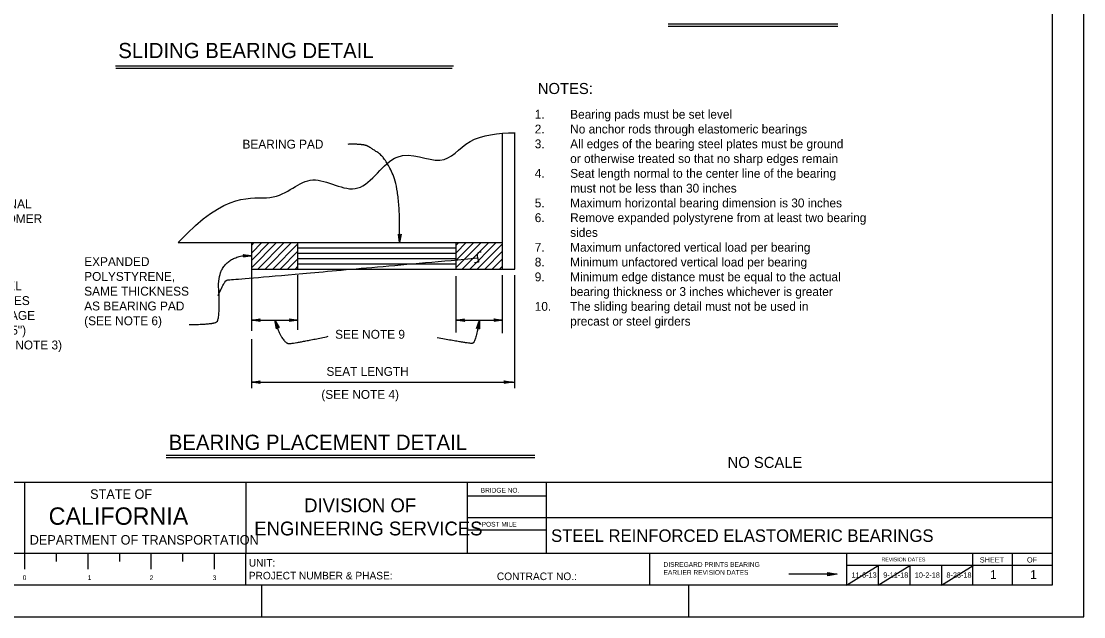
# Model space of a CAD drawing. Extents: x 0 to 2.83, y 0 to 1.83.
# Drawn here: x 1.433 to 2.833, y 0 to 0.785 of the extents above; entities that cross this region are included whole.
import ezdxf

# ---------------------------------------------------------------- set-up
doc = ezdxf.new("R2010")
doc.units = 0
for name, color, linetype in [('14 Ramp Anno', 7, 'Continuous'), ('210 Border', 7, 'Continuous'), ('212 Leaders and Dim Lines', 7, 'Continuous'), ('214 Text and Titles', 7, 'Continuous'), ('220 Structural Steel', 7, 'Continuous'), ('str_Border-Plot-Shape-A', 7, 'Continuous'), ('str_Text-A', 7, 'Continuous')]:
    doc.layers.add(name, color=color, linetype=linetype)

# ---------------------------------------------------------------- blocks, each defined once
blk = doc.blocks.new('TERMA2')
at = {"layer": '210 Border'}
for p, q in [((-0.0104, 0.0009), (-0.0109, 0.0018)), ((-0.0109, 0.0018), (0, 0)), ((0, 0), (-0.0109, -0.0018)), ((-0.0107, 0.0014), (0, 0)), ((0, 0), (-0.0107, -0.0014)), ((0, 0), (-0.0104, 0.0009)), ((-0.0104, 0.0009), (-0.0098, 0)), ((-0.0104, -0.0009), (0, 0)), ((-0.0098, 0), (-0.0104, -0.0009)), ((0, 0), (-0.0101, 0.0005)), ((-0.0101, -0.0005), (0, 0)), ((-0.0098, 0), (0, 0)), ((-0.0104, -0.0009), (-0.0109, -0.0018))]:
    blk.add_line(p, q, dxfattribs=at)

msp = doc.modelspace()

# ---------------------------------------------------------------- linework, layer by layer
at = {"layer": '14 Ramp Anno'}
for p, q in [((2.2855, 0.7815), (2.5094, 0.7815)), ((2.2855, 0.7782), (2.5094, 0.7782)), ((1.5574, 0.726), (2.0027, 0.726)), ((1.5577, 0.7228), (2.0011, 0.7228)), ((1.624, 0.213), (2.1101, 0.213)), ((1.624, 0.2097), (2.1101, 0.2097))]:
    msp.add_line(p, q, dxfattribs=at)
at = {"layer": '212 Leaders and Dim Lines'}
for p, q in [((1.9311, 0.5035), (1.9302, 0.5041)), ((1.9318, 0.4931), (1.9302, 0.5041)), ((1.9311, 0.5035), (1.9302, 0.5041)), ((1.9318, 0.4931), (1.9302, 0.5041)), ((1.9318, 0.4931), (1.9306, 0.5038)), ((1.9318, 0.4931), (1.9306, 0.5038)), ((1.9311, 0.5035), (1.9318, 0.4931)), ((1.932, 0.5029), (1.9311, 0.5035)), ((1.9311, 0.5035), (1.9318, 0.4931)), ((1.932, 0.5029), (1.9311, 0.5035)), ((1.9315, 0.5032), (1.9318, 0.4931)), ((1.9315, 0.5032), (1.9318, 0.4931)), ((1.9338, 0.504), (1.9318, 0.4931)), ((1.9338, 0.504), (1.9318, 0.4931)), ((1.9334, 0.5037), (1.9318, 0.4931)), ((1.9334, 0.5037), (1.9318, 0.4931)), ((1.9318, 0.4931), (1.9329, 0.5035)), ((1.9318, 0.4931), (1.9329, 0.5035)), ((1.9318, 0.4931), (1.9324, 0.5032)), ((1.9318, 0.4931), (1.9324, 0.5032)), ((1.932, 0.5029), (1.9318, 0.4931)), ((1.932, 0.5029), (1.9318, 0.4931)), ((1.9329, 0.5035), (1.932, 0.5029)), ((1.9329, 0.5035), (1.932, 0.5029)), ((1.9329, 0.5035), (1.9338, 0.504)), ((1.9329, 0.5035), (1.9338, 0.504)), ((1.7978, 0.3782), (1.7978, 0.4502)), ((2.0065, 0.3745), (2.0065, 0.4489)), ((2.0673, 0.3739), (2.0673, 0.4502)), ((2.0835, 0.3011), (2.0835, 0.4502)), ((1.7369, 0.391), (1.7479, 0.3928)), ((1.7369, 0.391), (1.7479, 0.3928)), ((1.7369, 0.391), (1.7476, 0.3924)), ((1.7369, 0.391), (1.7476, 0.3924)), ((1.7473, 0.3919), (1.7479, 0.3928)), ((1.7473, 0.3919), (1.7479, 0.3928)), ((1.7874, 0.3919), (1.7868, 0.3928)), ((1.7868, 0.3928), (1.7978, 0.391)), ((1.7871, 0.3924), (1.7978, 0.391)), ((2.0065, 0.391), (2.0174, 0.3928)), ((2.0065, 0.391), (2.0174, 0.3928)), ((2.0065, 0.391), (2.0171, 0.3924)), ((2.0065, 0.391), (2.0171, 0.3924)), ((2.0169, 0.3919), (2.0174, 0.3928)), ((2.0169, 0.3919), (2.0174, 0.3928)), ((2.0569, 0.3919), (2.0564, 0.3928)), ((2.0564, 0.3928), (2.0673, 0.391)), ((2.0569, 0.3919), (2.0564, 0.3928)), ((2.0564, 0.3928), (2.0673, 0.391)), ((2.0567, 0.3924), (2.0673, 0.391)), ((2.0567, 0.3924), (2.0673, 0.391)), ((1.7473, 0.3919), (1.7369, 0.391)), ((1.7473, 0.3919), (1.7369, 0.391)), ((1.747, 0.3915), (1.7369, 0.391)), ((1.747, 0.3915), (1.7369, 0.391)), ((1.7369, 0.391), (1.7978, 0.391)), ((1.7467, 0.391), (1.7369, 0.391)), ((1.7479, 0.3892), (1.7369, 0.391)), ((1.7369, 0.391), (1.7473, 0.3901)), ((1.7476, 0.3896), (1.7369, 0.391)), ((1.7369, 0.391), (1.747, 0.3905)), ((1.7467, 0.391), (1.7369, 0.391)), ((1.7479, 0.3892), (1.7369, 0.391)), ((1.7369, 0.391), (1.7473, 0.3901)), ((1.7476, 0.3896), (1.7369, 0.391)), ((1.7369, 0.391), (1.747, 0.3905)), ((1.7467, 0.391), (1.7473, 0.3919)), ((1.7467, 0.391), (1.7473, 0.3919)), ((1.7473, 0.3901), (1.7467, 0.391)), ((1.7473, 0.3901), (1.7467, 0.391)), ((1.7473, 0.3901), (1.7479, 0.3892)), ((1.7473, 0.3901), (1.7479, 0.3892)), ((1.7711, 0.3814), (1.7673, 0.391)), ((1.7697, 0.3796), (1.7673, 0.391)), ((1.7673, 0.391), (1.7733, 0.381)), ((1.7722, 0.3812), (1.7673, 0.391)), ((1.7673, 0.391), (1.7704, 0.3805)), ((1.7701, 0.3801), (1.7673, 0.391)), ((1.7673, 0.391), (1.7708, 0.381)), ((1.7717, 0.3813), (1.7673, 0.391)), ((1.7673, 0.391), (1.7728, 0.3811)), ((1.7704, 0.3805), (1.7697, 0.3796)), ((1.7704, 0.3805), (1.7711, 0.3814)), ((1.7711, 0.3814), (1.7722, 0.3812)), ((1.7722, 0.3812), (1.7733, 0.381)), ((1.7978, 0.391), (1.7868, 0.3892)), ((1.7874, 0.3901), (1.7868, 0.3892)), ((1.7978, 0.391), (1.7871, 0.3896)), ((1.7978, 0.391), (1.7874, 0.3919)), ((1.7874, 0.3919), (1.7879, 0.391)), ((1.7874, 0.3901), (1.7978, 0.391)), ((1.7879, 0.391), (1.7874, 0.3901)), ((1.7978, 0.391), (1.7877, 0.3914)), ((1.7877, 0.3905), (1.7978, 0.391)), ((1.7879, 0.391), (1.7978, 0.391)), ((2.0169, 0.3919), (2.0065, 0.391)), ((2.0169, 0.3919), (2.0065, 0.391)), ((2.0166, 0.3915), (2.0065, 0.391)), ((2.0166, 0.3915), (2.0065, 0.391)), ((2.0065, 0.391), (2.0673, 0.391)), ((2.0163, 0.391), (2.0065, 0.391)), ((2.0174, 0.3892), (2.0065, 0.391)), ((2.0065, 0.391), (2.0169, 0.3901)), ((2.0171, 0.3896), (2.0065, 0.391)), ((2.0065, 0.391), (2.0166, 0.3905)), ((2.0163, 0.391), (2.0065, 0.391)), ((2.0174, 0.3892), (2.0065, 0.391)), ((2.0065, 0.391), (2.0169, 0.3901)), ((2.0171, 0.3896), (2.0065, 0.391)), ((2.0065, 0.391), (2.0166, 0.3905)), ((2.0163, 0.391), (2.0169, 0.3919)), ((2.0163, 0.391), (2.0169, 0.3919)), ((2.0169, 0.3901), (2.0163, 0.391)), ((2.0169, 0.3901), (2.0163, 0.391)), ((2.0169, 0.3901), (2.0174, 0.3892)), ((2.0169, 0.3901), (2.0174, 0.3892)), ((2.0333, 0.3799), (2.0369, 0.391)), ((2.0343, 0.3804), (2.0333, 0.3799)), ((2.0338, 0.3802), (2.0369, 0.391)), ((2.0369, 0.391), (2.0343, 0.3804)), ((2.0343, 0.3804), (2.0353, 0.3808)), ((2.0369, 0.391), (2.0348, 0.3806)), ((2.0353, 0.3808), (2.0369, 0.391)), ((2.0353, 0.3808), (2.0362, 0.3801)), ((2.0358, 0.3804), (2.0369, 0.391)), ((2.0362, 0.3801), (2.0369, 0.391)), ((2.0362, 0.3801), (2.037, 0.3793)), ((2.0369, 0.391), (2.0366, 0.3797)), ((2.0369, 0.391), (2.037, 0.3793)), ((2.0673, 0.391), (2.0564, 0.3892)), ((2.0673, 0.391), (2.0564, 0.3892)), ((2.0569, 0.3901), (2.0564, 0.3892)), ((2.0569, 0.3901), (2.0564, 0.3892)), ((2.0673, 0.391), (2.0567, 0.3896)), ((2.0673, 0.391), (2.0567, 0.3896)), ((2.0673, 0.391), (2.0569, 0.3919)), ((2.0569, 0.3919), (2.0575, 0.391)), ((2.0673, 0.391), (2.0569, 0.3919)), ((2.0569, 0.3919), (2.0575, 0.391)), ((2.0569, 0.3901), (2.0673, 0.391)), ((2.0575, 0.391), (2.0569, 0.3901)), ((2.0569, 0.3901), (2.0673, 0.391)), ((2.0575, 0.391), (2.0569, 0.3901)), ((2.0673, 0.391), (2.0572, 0.3914)), ((2.0673, 0.391), (2.0572, 0.3914)), ((2.0572, 0.3905), (2.0673, 0.391)), ((2.0572, 0.3905), (2.0673, 0.391)), ((2.0575, 0.391), (2.0673, 0.391)), ((2.0575, 0.391), (2.0673, 0.391)), ((1.7369, 0.3011), (1.7369, 0.3659)), ((1.7369, 0.3093), (1.7479, 0.3111)), ((1.7369, 0.3093), (1.7476, 0.3106)), ((1.7473, 0.3102), (1.7369, 0.3093)), ((1.747, 0.3097), (1.7369, 0.3093)), ((1.7369, 0.3093), (2.0835, 0.3093)), ((1.7467, 0.3093), (1.7369, 0.3093)), ((1.7479, 0.3074), (1.7369, 0.3093)), ((1.7369, 0.3093), (1.7473, 0.3084)), ((1.7476, 0.3079), (1.7369, 0.3093)), ((1.7369, 0.3093), (1.747, 0.3088)), ((1.7467, 0.3093), (1.7473, 0.3102)), ((1.7473, 0.3084), (1.7467, 0.3093)), ((1.7473, 0.3102), (1.7479, 0.3111)), ((1.7473, 0.3084), (1.7479, 0.3074)), ((2.0702, 0.3102), (2.0697, 0.3111)), ((2.0697, 0.3111), (2.0806, 0.3093)), ((2.0806, 0.3093), (2.0697, 0.3074)), ((2.0702, 0.3083), (2.0697, 0.3074)), ((2.0699, 0.3106), (2.0806, 0.3093)), ((2.0806, 0.3093), (2.0699, 0.3079)), ((2.0806, 0.3093), (2.0702, 0.3102)), ((2.0702, 0.3102), (2.0708, 0.3093)), ((2.0702, 0.3083), (2.0806, 0.3093)), ((2.0708, 0.3093), (2.0702, 0.3083)), ((2.0806, 0.3093), (2.0705, 0.3097)), ((2.0705, 0.3088), (2.0806, 0.3093)), ((2.0708, 0.3093), (2.0806, 0.3093))]:
    msp.add_line(p, q, dxfattribs=at)
for points in [[(1.9318, 0.4931), (1.933, 0.5623), (1.9119, 0.6062), (1.8955, 0.6167), (1.8849, 0.6232), (1.8638, 0.6226)], [(1.6543, 0.3852), (1.6865, 0.3852), (1.6955, 0.3923), (1.6914, 0.4738), (1.7329, 0.4766)], [(1.6928, 0.4233), (1.7011, 0.4439), (1.7093, 0.4439), (2.0346, 0.4728)], [(1.7673, 0.391), (1.777, 0.3595), (1.7961, 0.3607), (1.8376, 0.3696)], [(2.0369, 0.391), (2.0322, 0.3602), (2.0224, 0.3602), (1.9813, 0.3676)]]:
    msp.add_open_spline(points, degree=2, dxfattribs=at)
at = {"layer": '220 Structural Steel'}
for p, q in [((2.0673, 0.4583), (2.0673, 0.6372)), ((2.0835, 0.4583), (2.0835, 0.6381)), ((1.6399, 0.4931), (2.0673, 0.4931)), ((1.7369, 0.4897), (1.7403, 0.4931)), ((1.7369, 0.4798), (1.7501, 0.4931)), ((1.7369, 0.47), (1.76, 0.4931)), ((1.7369, 0.4602), (1.7698, 0.4931)), ((1.7369, 0.3767), (1.7369, 0.4931)), ((1.7449, 0.4583), (1.7797, 0.4931)), ((1.7547, 0.4583), (1.7895, 0.4931)), ((1.7646, 0.4583), (1.7978, 0.4915)), ((1.7978, 0.4583), (1.7978, 0.4931)), ((2.0065, 0.4897), (2.0099, 0.4931)), ((2.0065, 0.4798), (2.0197, 0.4931)), ((2.0065, 0.47), (2.0296, 0.4931)), ((2.0065, 0.4602), (2.0394, 0.4931)), ((2.0065, 0.4583), (2.0065, 0.4931)), ((2.0144, 0.4583), (2.0492, 0.4931)), ((2.0243, 0.4583), (2.0591, 0.4931)), ((2.0341, 0.4583), (2.0673, 0.4915)), ((1.7744, 0.4583), (1.7978, 0.4817)), ((1.7978, 0.4861), (2.0065, 0.4861)), ((1.7978, 0.4792), (2.0065, 0.4792)), ((2.044, 0.4583), (2.0673, 0.4817)), ((1.7842, 0.4583), (1.7978, 0.4718)), ((1.7978, 0.4722), (2.0065, 0.4722)), ((1.7978, 0.4653), (2.0065, 0.4653)), ((2.0538, 0.4583), (2.0673, 0.4718)), ((1.7369, 0.4583), (2.0835, 0.4583)), ((1.7941, 0.4583), (1.7978, 0.462)), ((2.0636, 0.4583), (2.0673, 0.462))]:
    msp.add_line(p, q, dxfattribs=at)
for points in [[(1.6399, 0.4931), (1.7046, 0.5631), (1.7701, 0.5363), (1.8135, 0.5939), (1.8805, 0.5426), (1.9247, 0.6263), (1.9918, 0.5876), (2.0179, 0.6326), (2.0621, 0.6376), (2.0835, 0.6379)], [(2.0393, 0.4807), (2.032, 0.4808), (2.0362, 0.467), (2.0369, 0.4667), (2.0303, 0.4665)]]:
    msp.add_open_spline(points, degree=3, dxfattribs=at)
at = {"layer": 'str_Border-Plot-Shape-A'}
for p, q in [((2.7917, 1.7917), (2.7917, 0.0417)), ((2.7917, 0.1771), (0.0833, 0.1771)), ((1.4375, 0.1771), (1.4375, 0.0833)), ((1.7292, 0.1771), (1.7292, 0.0833)), ((2.0208, 0.1771), (2.0208, 0.0833)), ((2.125, 0.1771), (2.125, 0.0833)), ((2.0208, 0.1593), (2.125, 0.1593)), ((2.0208, 0.1593), (2.125, 0.1593)), ((2.7917, 0.1302), (2.0208, 0.1302)), ((2.0208, 0.1146), (2.125, 0.1146)), ((2.0208, 0.1146), (2.125, 0.1146)), ((2.7917, 0.0833), (0.0833, 0.0833)), ((1.4375, 0.0833), (1.4375, 0.0625)), ((1.4792, 0.0833), (1.4792, 0.0729)), ((1.5208, 0.0833), (1.5208, 0.0625)), ((1.5625, 0.0833), (1.5625, 0.0729)), ((1.6042, 0.0833), (1.6042, 0.0625)), ((1.6458, 0.0833), (1.6458, 0.0729)), ((1.6875, 0.0833), (1.6875, 0.0625)), ((1.7292, 0.0417), (1.7292, 0.0833)), ((2.2614, 0.0417), (2.2614, 0.0833)), ((2.5208, 0.0833), (2.5208, 0.0417)), ((2.6869, 0.0831), (2.6869, 0.0417)), ((2.739, 0.0833), (2.739, 0.0417)), ((2.5028, 0.0561), (2.4448, 0.0561)), ((2.496, 0.0582), (2.5085, 0.0561)), ((2.496, 0.054), (2.496, 0.0582)), ((2.5085, 0.0561), (2.496, 0.054)), ((2.4981, 0.0568), (2.5023, 0.0561)), ((2.4981, 0.0554), (2.4981, 0.0568)), ((2.5023, 0.0561), (2.4981, 0.0554)), ((2.7917, 0.0677), (2.5208, 0.0677)), ((2.5208, 0.0417), (2.5625, 0.0677)), ((2.5625, 0.0677), (2.5625, 0.0417)), ((2.5625, 0.0417), (2.6042, 0.0677)), ((2.6042, 0.0677), (2.6042, 0.0417)), ((2.6458, 0.0677), (2.6458, 0.0417)), ((2.6458, 0.0417), (2.6875, 0.0677)), ((2.7917, 0.0417), (0.0833, 0.0417)), ((1.75, 0.0417), (1.75, 0)), ((2.3125, 0.0417), (2.3125, 0))]:
    msp.add_line(p, q, dxfattribs=at)
msp.add_lwpolyline([(0, 0), (2.8333, 0), (2.8333, 1.8333), (0, 1.8333)], close=True, dxfattribs=at)
msp.add_lwpolyline([(0, 0), (2.8333, 0), (2.8333, 1.8333), (0, 1.8333)], close=True, dxfattribs=at)
for points in [[(2.5022, 0.0561), (2.4903, 0.0561)], [(2.5085, 0.0561), (2.496, 0.0561)], [(2.5023, 0.0561), (2.4981, 0.0561)], [(2.5085, 0.0561), (2.5025, 0.0561)]]:
    msp.add_lwpolyline(points, dxfattribs=at)

# ---------------------------------------------------------------- block references
at = {"layer": '212 Leaders and Dim Lines', "xscale": 1.0017391248, "yscale": 1.0017391247999998, "rotation": 0.7658305621993209}
msp.add_blockref('TERMA2', (1.7369, 0.4758), dxfattribs=at)
msp.add_blockref('TERMA2', (1.7369, 0.4758), dxfattribs=at)

# ---------------------------------------------------------------- texts
at = {"layer": '14 Ramp Anno'}
msp.add_text('NO SCALE', height=0.01458, dxfattribs=at).set_placement((2.364, 0.1961))
at = {"layer": '214 Text and Titles'}
for s, height, p in [('SLIDING BEARING DETAIL', 0.020035, (1.5611, 0.7362)), ('BEARING PAD', 0.011667, (1.7248, 0.617)), ('EXTERNAL', 0.01169, (1.3644, 0.5383)), ('ELASTOMER', 0.01169, (1.3644, 0.5188)), ('EXPANDED', 0.01169, (1.5162, 0.4622)), ('POLYSTYRENE,', 0.011687, (1.5162, 0.4427)), ('STEEL', 0.01169, (1.3845, 0.4303)), ('SAME THICKNESS ', 0.011687, (1.5162, 0.4232)), ('PLATES', 0.01169, (1.3845, 0.4108)), ('AS BEARING PAD', 0.011687, (1.5162, 0.4037)), ('14 GAGE', 0.01169, (1.3845, 0.3913)), ('(SEE NOTE 6)', 0.011687, (1.5162, 0.3842)), ('(0.075")', 0.01169, (1.3845, 0.3718)), ('SEE NOTE 9', 0.01167, (1.8469, 0.3664)), ('(SEE NOTE 3)', 0.011687, (1.3845, 0.3523)), ('SEAT LENGTH', 0.011667, (1.8354, 0.3175)), ('(SEE NOTE 4)', 0.011667, (1.8287, 0.2872)), ('BEARING PLACEMENT DETAIL', 0.020035, (1.6277, 0.2199))]:
    msp.add_text(s, height=height, dxfattribs=at).set_placement(p)
at = {"layer": 'str_Border-Plot-Shape-A'}
for s, height, p in [('STATE OF', 0.0125, (1.524, 0.1554)), ('BRIDGE NO.', 0.00625, (2.0387, 0.1636)), ('DIVISION OF', 0.018228, (1.806, 0.1378)), ('CALIFORNIA', 0.02292, (1.4694, 0.1212)), ('ENGINEERING SERVICES', 0.018228, (1.7403, 0.1072)), ('POST MILE', 0.00625, (2.04, 0.1188)), ('STEEL REINFORCED ELASTOMERIC BEARINGS', 0.016424, (2.1314, 0.0987)), ('DEPARTMENT OF TRANSPORTATION', 0.012498, (1.4444, 0.0951)), ('UNIT:', 0.01, (1.7331, 0.0661)), ('DISREGARD PRINTS BEARING', 0.006249, (2.2797, 0.0657)), ('REVISION DATES', 0.004999, (2.5668, 0.073)), ('SHEET', 0.00695, (2.6964, 0.0715)), ('OF', 0.00695, (2.7585, 0.0715)), ('PROJECT NUMBER & PHASE:', 0.01, (1.7331, 0.0492)), ('CONTRACT NO.:', 0.01, (2.06, 0.0483)), ('EARLIER REVISION DATES', 0.006249, (2.2797, 0.0553)), ('11-6-13', 0.00694, (2.5274, 0.0515)), ('9-11-18', 0.00694, (2.5691, 0.0515)), ('10-2-18', 0.00694, (2.6107, 0.0515)), ('8-23-18', 0.00694, (2.6524, 0.0515)), ('1', 0.0117, (2.7099, 0.0497)), ('1', 0.0117, (2.7627, 0.0497)), ('0', 0.00623, (1.4352, 0.0483)), ('1', 0.00623, (1.5209, 0.0485)), ('2', 0.00623, (1.6024, 0.0483)), ('3', 0.00623, (1.6856, 0.0483))]:
    msp.add_text(s, height=height, dxfattribs=at).set_placement(p)
at = {"layer": 'str_Text-A'}
for s, height, p in [('NOTES:', 0.01458, (2.1139, 0.6889)), ('1.', 0.01167, (2.1099, 0.6564)), ('Bearing pads must be set level', 0.011667, (2.1566, 0.6564)), ('2.', 0.01167, (2.1099, 0.6369)), ('No anchor rods through elastomeric bearings', 0.011667, (2.1566, 0.6369)), ('3.', 0.01167, (2.1099, 0.6174)), ('All edges of the bearing steel plates must be ground', 0.011667, (2.1566, 0.6174)), ('or otherwise treated so that no sharp edges remain', 0.011667, (2.1566, 0.598)), ('4.', 0.01167, (2.1099, 0.5785)), ('Seat length normal to the center line of the bearing', 0.011667, (2.1566, 0.5785)), ('must not be less than 30 inches', 0.011667, (2.1566, 0.559)), ('5.', 0.01167, (2.1099, 0.5395)), ('Maximum horizontal bearing dimension is 30 inches', 0.011667, (2.1566, 0.5395)), ('Remove expanded polystyrene from at least two bearing', 0.011667, (2.1566, 0.5201)), ('6.', 0.01167, (2.1099, 0.5201)), ('sides', 0.01167, (2.1566, 0.5006)), ('7.', 0.01167, (2.1099, 0.4811)), ('Maximum unfactored vertical load per bearing', 0.011667, (2.1566, 0.4811)), ('8.', 0.01167, (2.1099, 0.4616)), ('Minimum unfactored vertical load per bearing', 0.011667, (2.1566, 0.4616)), ('9.', 0.01167, (2.1099, 0.4421)), ('Minimum edge distance must be equal to the actual', 0.011667, (2.1566, 0.4421)), ('bearing thickness or 3 inches whichever is greater', 0.011667, (2.1566, 0.4227)), ('10.', 0.01167, (2.1099, 0.4032)), ('The sliding bearing detail must not be used in ', 0.011667, (2.1566, 0.4032)), ('precast or steel girders', 0.011667, (2.1566, 0.3837))]:
    msp.add_text(s, height=height, dxfattribs=at).set_placement(p)

doc.saveas('drawing.dxf')
